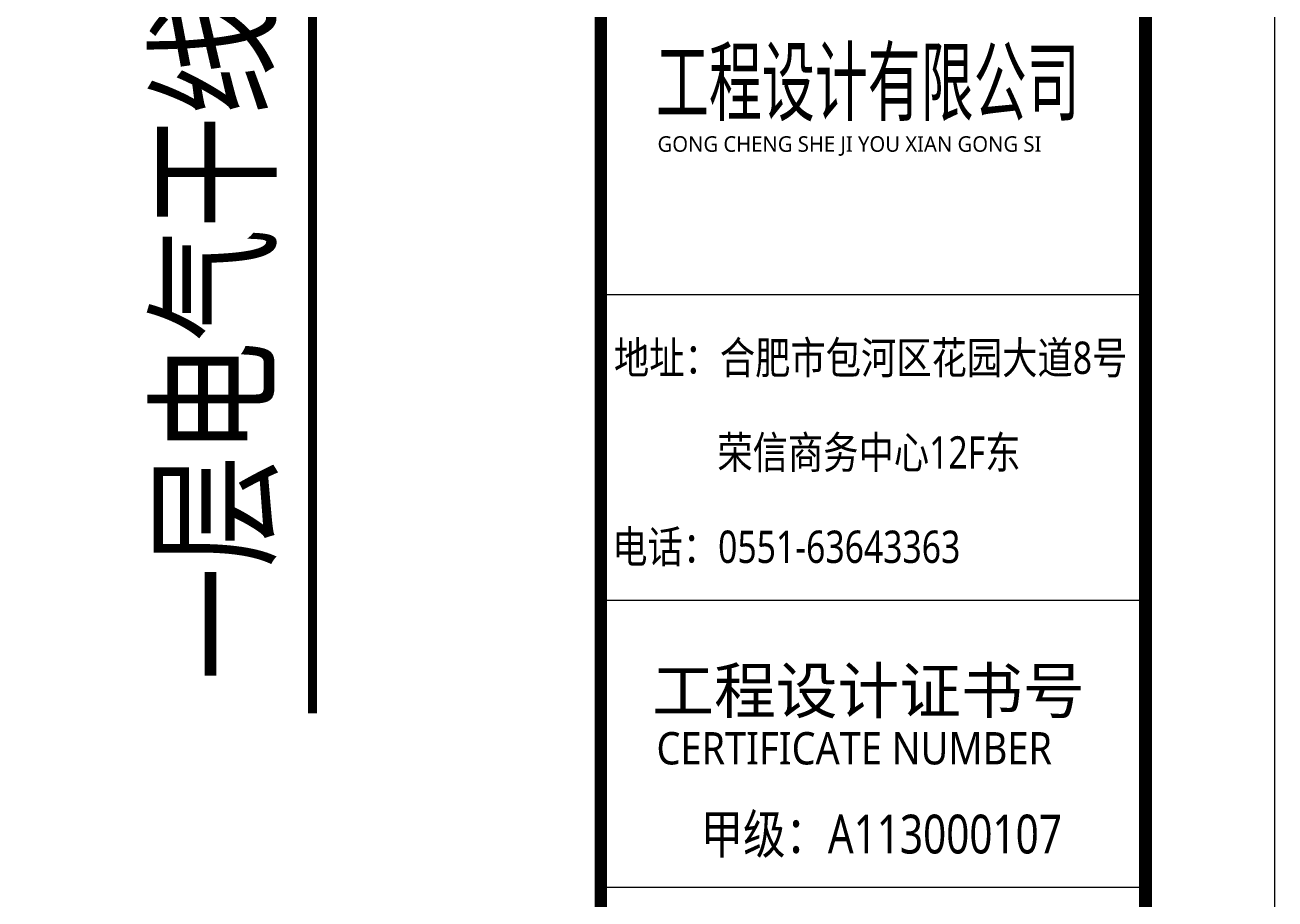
# Model space of a CAD drawing. Header units: inches. Extents: x -3272461 to -2504170, y 403793 to 1071042.
# Drawn here: x -2955193 to -2940702, y 826750 to 836879 of the extents above; entities that cross this region are included whole.
import ezdxf

# ---------------------------------------------------------------- set-up
doc = ezdxf.new("R2010")
doc.units = ezdxf.units.IN
doc.header["$LTSCALE"] = 1000
doc.header["$MEASUREMENT"] = 0
doc.layers.get('0').update_dxf_attribs({"lineweight": 18})
for name, color, linetype, lineweight in [('0-TK', 4, 'Continuous', 18), ('PUB_TITLE', 153, 'Continuous', 18), ('TEL_SYMB', 3, 'Continuous', 18), ('TEL_TEXT', 7, 'Continuous', 18)]:
    doc.layers.add(name, color=color, linetype=linetype, lineweight=lineweight)
doc.styles.add('-黑体', font='', dxfattribs={"width": 0.7})
doc.styles.get('-黑体').set_extended_font_data('微软雅黑')

msp = doc.modelspace()

# ---------------------------------------------------------------- linework, layer by layer
at = {"layer": '0-TK'}
for p, q in [((-2948516.4, 833757), (-2942202.2, 833757)), ((-2948516.4, 830211.8), (-2942202.2, 830211.8)), ((-2948516.4, 830211.8), (-2942202.2, 830211.8)), ((-2948516.4, 826885.3), (-2942202.2, 826885.3))]:
    msp.add_line(p, q, dxfattribs=at)
msp.add_lwpolyline([(-2948516.4, 785630.6, 144, 144, 0), (-2948516.4, 845630.6, 144, 144, 0)], format="xyseb", dxfattribs=at)
at = {"layer": 'PUB_TITLE'}
msp.add_lwpolyline([(-2940702.2, 784130.6), (-2940702.2, 847130.6), (-3029802.2, 847130.6), (-3029802.2, 784130.6)], close=True, dxfattribs=at)
msp.add_lwpolyline([(-2942202.2, 785630.6, 150, 150, 0), (-2942202.2, 845630.6, 150, 150, 0), (-3026052.2, 845630.6, 150, 150, 0), (-3026052.2, 785630.6, 150, 150, 0)], format="xyseb", close=True, dxfattribs=at)
at = {"layer": 'TEL_SYMB'}
msp.add_lwpolyline([(-2951861.6, 828901, 105, 105, 0), (-2951861.6, 844311.8, 105, 105, 0)], format="xyseb", dxfattribs=at)

# ---------------------------------------------------------------- texts
at = {"style": '-黑体'}
for s, height, width, p in [('工程设计有限公司', 750, 0.6, (-2947878.4, 835846.4)), ('地址：合肥市包河区花园大道8号', 375, 0.8, (-2948366, 832835)), ('荣信商务中心12F东', 375, 0.8, (-2947167.1, 831737.8)), ('电话：0551-63643363', 375, 0.8, (-2948385.7, 830644.6)), ('甲级：A113000107', 450, 0.8, (-2947359.2, 827277.5))]:
    msp.add_text(s, height=height, dxfattribs=dict(at, width=width)).set_placement(p)
msp.add_text('工程设计证书号', height=525, dxfattribs=at).set_placement((-2947921.5, 828902.8))
at = {"attachment_point": 7, "style": '-黑体'}
for s, insert, char_height, width in [('{\\W1; GONG CHENG SHE JI YOU XIAN GONG SI }', (-2947921.3, 835362), 180, 7219.855), ('{\\W0.9;CERTIFICATE NUMBER}', (-2947872.9, 828304.2), 375, 7140.971)]:
    msp.add_mtext(s, dxfattribs=dict(at, insert=insert, char_height=char_height, width=width))
at = {"layer": 'TEL_TEXT', "style": '-黑体', "width": 0.8}
msp.add_text('一层电气干线平面图', height=1200, rotation=90, dxfattribs=at).set_placement((-2952404.5, 829282))

doc.saveas('drawing.dxf')
